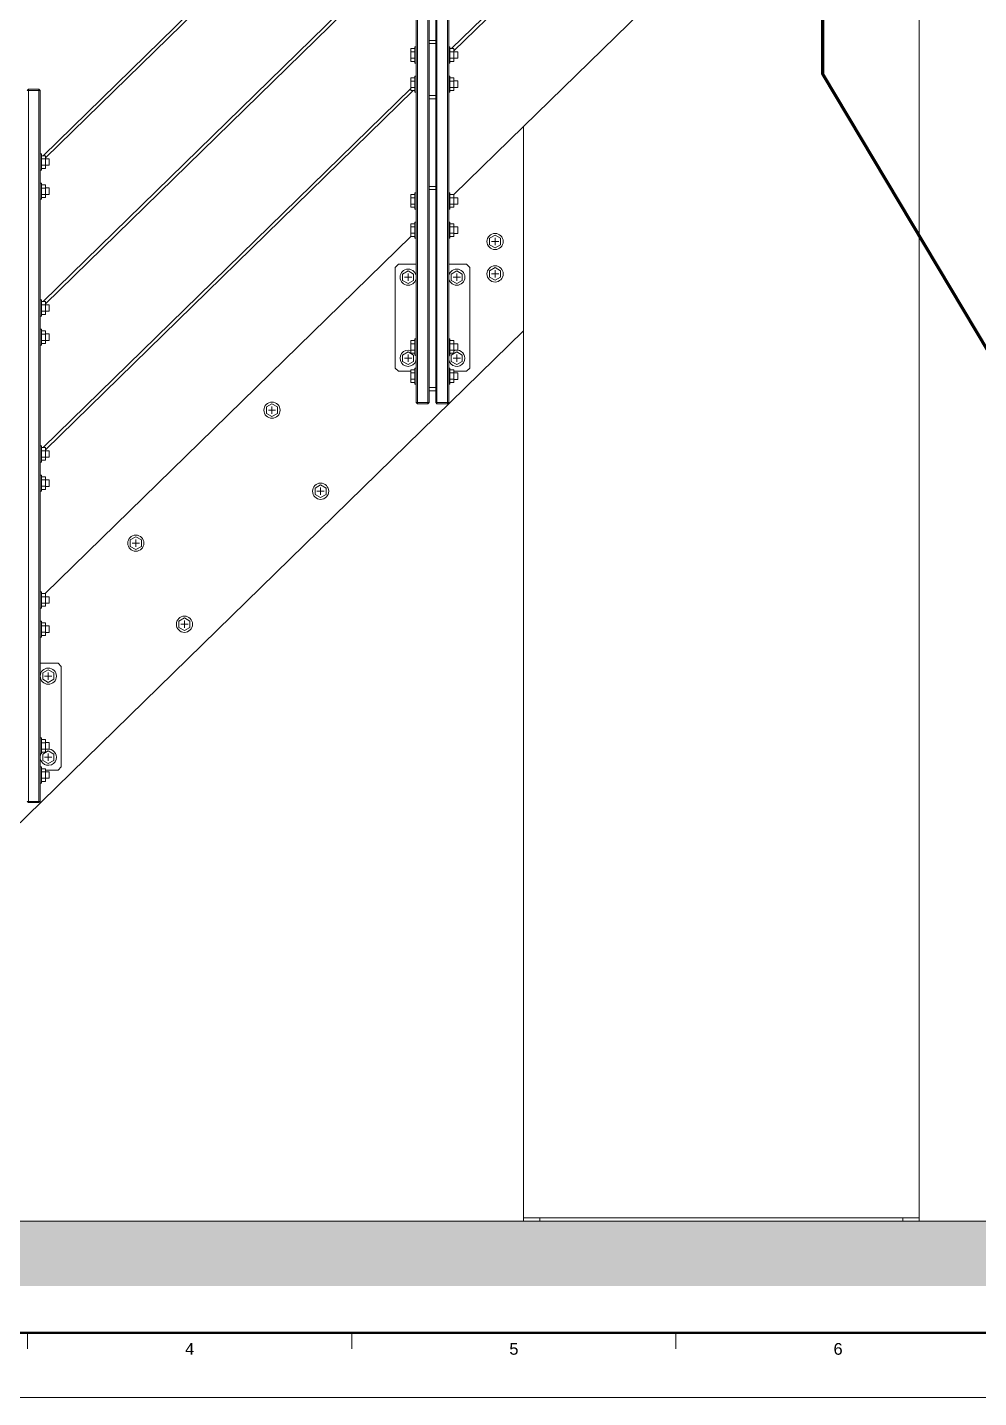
# Model space of a CAD drawing. Header units: millimetres. Extents: x -172 to 422, y -71 to 349.
# Drawn here: x -12.2 to 134.6, y -70.8 to 140.4 of the extents above; entities that cross this region are included whole.
import ezdxf
from ezdxf.enums import TextEntityAlignment as Align

# ---------------------------------------------------------------- set-up
doc = ezdxf.new("R2010")
doc.units = ezdxf.units.MM
doc.layers.get('0').update_dxf_attribs({"color": 2, "true_color": 0xffff00})
for name, color, linetype, lineweight, true_color in [('010', 178, 'Continuous', 9, 0x000000), ('018', 178, 'Continuous', 18, 0x000000), ('050', 178, 'Continuous', 50, 0x000000), ('070', 178, 'Continuous', 70, 0x000000), ('1_10front', 178, 'Continuous', 9, 0x000000), ('1_10front ... 010', 178, 'Continuous', 9, 0x000000)]:
    doc.layers.add(name, color=color, linetype=linetype, lineweight=lineweight, true_color=true_color)
doc.layers.add('G-ANNO-TEXT', color=178, linetype='Continuous', true_color=0x000000)
doc.styles.add('textstyle40', font='')
doc.styles.add('textstyle41', font='')
doc.styles.add('textstyle42', font='')
doc.styles.get('textstyle40').set_extended_font_data('Arial [Mono]')
doc.styles.get('textstyle41').set_extended_font_data('Arial [Mono]')
doc.styles.get('textstyle42').set_extended_font_data('Arial [Mono]')

# ---------------------------------------------------------------- blocks, each defined once
blk = doc.blocks.new('title_block')
at = {"layer": '010', "color": 7, "true_color": 0xffffff}
blk.add_lwpolyline([(0, 420), (594, 420), (594, 0), (0, 0)], close=True, dxfattribs=at)
at = {"layer": '018', "color": 7, "true_color": 0xffffff}
for points in [[(160, 10), (160, 7.5)], [(210, 10), (210, 7.5)], [(260, 10), (260, 7.5)]]:
    blk.add_lwpolyline(points, dxfattribs=at)
at = {"layer": '050', "color": 7, "true_color": 0xffffff}
blk.add_lwpolyline([(10, 410), (584, 410), (584, 10), (10, 10)], close=True, dxfattribs=at)
at = {"layer": 'G-ANNO-TEXT'}
for s, style, p in [('4', 'textstyle42', (185, 7.51)), ('5', 'textstyle41', (235, 7.51)), ('6', 'textstyle40', (285, 7.51))]:
    blk.add_text(s, height=1.8, dxfattribs=dict(at, style=style)).set_placement(p, align=Align.MIDDLE_CENTER)

msp = doc.modelspace()

# ---------------------------------------------------------------- hatches: boundary and pattern name
at = {"layer": '1_10front', "true_color": 0xafafaf}
msp.add_hatch(color=253, dxfattribs=at).paths.add_polyline_path([(-136.62, -43.58), (175.38, -43.58), (175.38, -53.58), (-136.62, -53.58)], flags=0)

# ---------------------------------------------------------------- linework, layer by layer
at = {"layer": '070', "flags": 128}
msp.add_lwpolyline([(233.15, -27.2), (155.81, -27.2), (155.81, 57.39), (110.54, 133.21), (110.54, 160.4)], dxfattribs=at)
at = {"layer": '1_10front ... 010', "color": 0}
for p, q in [((47.82, 82.62), (47.82, 192.22)), ((48.02, 82.62), (48.02, 192.22)), ((49.62, 82.62), (49.62, 192.22)), ((50.82, 82.62), (50.82, 192.22)), ((51.02, 82.62), (51.02, 192.22)), ((52.62, 82.62), (52.62, 192.22)), ((52.82, 82.62), (52.82, 192.22)), ((109.98, 192.52), (53.26, 137.15)), ((53.62, 136.8), (105.38, 187.33)), ((46.98, 176.02), (-9.74, 120.65)), ((-9.38, 120.3), (47.36, 175.69)), ((64.38, 125.17), (106.64, 166.42)), ((125.38, 166.42), (125.38, -43.08)), ((46.98, 153.52), (-9.74, 98.15)), ((-9.38, 97.8), (47.36, 153.19)), ((49.82, 137.92), (49.82, 152.42)), ((47.62, 136.17), (47.62, 137.42)), ((47.62, 137.42), (47.82, 137.42)), ((49.82, 138.42), (50.82, 138.42)), ((49.82, 129.92), (49.82, 137.92)), ((49.82, 137.92), (50.82, 137.92)), ((50.82, 137.92), (50.82, 138.42)), ((50.82, 129.92), (50.82, 137.92)), ((52.82, 137.42), (53.02, 137.42)), ((53.02, 136.17), (53.02, 137.42)), ((46.98, 137.15), (47.62, 137.15)), ((46.98, 137.15), (46.98, 136.66)), ((46.98, 135.68), (46.98, 136.66)), ((46.98, 136.66), (47.62, 136.66)), ((46.98, 135.68), (47.62, 135.68)), ((46.98, 135.68), (46.98, 135.19)), ((46.98, 135.19), (47.62, 135.19)), ((47.62, 134.92), (47.62, 136.17)), ((53.62, 137.15), (53.02, 137.15)), ((53.62, 136.66), (53.02, 136.66)), ((53.02, 134.92), (53.02, 136.17)), ((53.62, 135.68), (53.02, 135.68)), ((53.62, 135.19), (53.02, 135.19)), ((53.62, 136.66), (53.62, 137.15)), ((53.62, 136.67), (54.22, 136.67)), ((53.62, 136.66), (53.62, 135.68)), ((53.62, 135.19), (53.62, 135.68)), ((53.62, 135.67), (54.22, 135.67)), ((54.22, 136.67), (54.22, 136.17)), ((54.22, 136.17), (54.22, 135.67)), ((47.62, 134.92), (47.82, 134.92)), ((52.82, 134.92), (53.02, 134.92)), ((46.98, 131.02), (-9.74, 75.65)), ((46.98, 132.65), (47.62, 132.65)), ((46.98, 132.65), (46.98, 132.16)), ((46.98, 131.18), (46.98, 132.16)), ((46.98, 132.16), (47.62, 132.16)), ((46.98, 131.18), (47.62, 131.18)), ((46.98, 131.18), (46.98, 130.69)), ((47.62, 131.67), (47.62, 132.92)), ((47.62, 132.92), (47.82, 132.92)), ((47.62, 130.42), (47.62, 131.67)), ((52.82, 132.92), (53.02, 132.92)), ((53.02, 131.67), (53.02, 132.92)), ((53.62, 132.65), (53.02, 132.65)), ((53.62, 132.16), (53.02, 132.16)), ((53.02, 130.42), (53.02, 131.67)), ((53.62, 131.18), (53.02, 131.18)), ((53.62, 132.16), (53.62, 132.65)), ((53.62, 132.17), (54.22, 132.17)), ((53.62, 132.16), (53.62, 131.18)), ((53.62, 130.69), (53.62, 131.18)), ((53.62, 131.17), (54.22, 131.17)), ((54.22, 132.17), (54.22, 131.67)), ((54.22, 131.67), (54.22, 131.17)), ((-11.98, 130.92), (-12.18, 130.72)), ((-12.18, 130.72), (-11.98, 130.72)), ((-10.38, 130.92), (-11.98, 130.92)), ((-11.98, 130.92), (-11.98, 130.72)), ((-10.38, 130.72), (-11.98, 130.72)), ((-11.98, 21.12), (-11.98, 130.72)), ((-10.38, 130.92), (-10.18, 130.72)), ((-10.38, 130.92), (-10.38, 130.72)), ((-10.18, 130.72), (-10.38, 130.72)), ((-10.38, 21.12), (-10.38, 130.72)), ((-10.18, 21.12), (-10.18, 130.72)), ((-9.38, 75.3), (47.36, 130.69)), ((46.98, 130.69), (47.62, 130.69)), ((47.62, 130.42), (47.82, 130.42)), ((49.82, 129.92), (50.82, 129.92)), ((49.82, 115.42), (49.82, 129.92)), ((49.82, 129.42), (50.82, 129.42)), ((50.82, 129.92), (50.82, 129.42)), ((52.82, 130.42), (53.02, 130.42)), ((53.62, 130.69), (53.02, 130.69)), ((53.6, 114.65), (64.38, 125.17)), ((64.38, 93.63), (64.38, 125.17)), ((64.38, -43.08), (64.38, 125.17)), ((-10.18, 120.92), (-9.98, 120.92)), ((-9.98, 119.67), (-9.98, 120.92)), ((-9.38, 120.65), (-9.98, 120.65)), ((-9.38, 120.16), (-9.38, 120.65)), ((-10.18, 118.42), (-9.98, 118.42)), ((-9.38, 120.16), (-9.98, 120.16)), ((-9.98, 118.42), (-9.98, 119.67)), ((-9.38, 119.18), (-9.98, 119.18)), ((-9.38, 118.69), (-9.98, 118.69)), ((-9.38, 120.17), (-8.78, 120.17)), ((-9.38, 120.16), (-9.38, 119.18)), ((-9.38, 118.69), (-9.38, 119.18)), ((-9.38, 119.17), (-8.78, 119.17)), ((-8.78, 120.17), (-8.78, 119.67)), ((-8.78, 119.67), (-8.78, 119.17)), ((-10.18, 116.42), (-9.98, 116.42)), ((-9.98, 115.17), (-9.98, 116.42)), ((-9.38, 116.15), (-9.98, 116.15)), ((-9.38, 115.66), (-9.98, 115.66)), ((-9.98, 113.92), (-9.98, 115.17)), ((-9.38, 114.68), (-9.98, 114.68)), ((-9.38, 114.19), (-9.98, 114.19)), ((-9.38, 115.66), (-9.38, 116.15)), ((-9.38, 115.67), (-8.78, 115.67)), ((-9.38, 115.66), (-9.38, 114.68)), ((-9.38, 114.19), (-9.38, 114.68)), ((-9.38, 114.67), (-8.78, 114.67)), ((-8.78, 115.67), (-8.78, 115.17)), ((-8.78, 115.17), (-8.78, 114.67)), ((46.98, 114.65), (47.62, 114.65)), ((46.98, 114.65), (46.98, 114.16)), ((46.98, 113.18), (46.98, 114.16)), ((46.98, 114.16), (47.62, 114.16)), ((47.62, 113.67), (47.62, 114.92)), ((47.62, 114.92), (47.82, 114.92)), ((49.82, 115.92), (50.82, 115.92)), ((49.82, 84.92), (49.82, 115.42)), ((49.82, 115.42), (50.82, 115.42)), ((50.82, 115.42), (50.82, 115.92)), ((50.82, 84.92), (50.82, 115.42)), ((52.82, 114.92), (53.02, 114.92)), ((53.02, 113.67), (53.02, 114.92)), ((53.62, 114.65), (53.02, 114.65)), ((53.62, 114.16), (53.02, 114.16)), ((53.62, 114.16), (53.62, 114.65)), ((53.62, 114.17), (54.22, 114.17)), ((53.62, 114.16), (53.62, 113.18)), ((54.22, 114.17), (54.22, 113.67)), ((-10.18, 113.92), (-9.98, 113.92)), ((46.98, 113.18), (47.62, 113.18)), ((46.98, 113.18), (46.98, 112.69)), ((46.98, 112.69), (47.62, 112.69)), ((47.62, 112.42), (47.62, 113.67)), ((47.62, 112.42), (47.82, 112.42)), ((52.82, 112.42), (53.02, 112.42)), ((53.02, 112.42), (53.02, 113.67)), ((53.62, 113.18), (53.02, 113.18)), ((53.62, 112.69), (53.02, 112.69)), ((53.62, 112.69), (53.62, 113.18)), ((53.62, 113.17), (54.22, 113.17)), ((54.22, 113.67), (54.22, 113.17)), ((46.98, 110.15), (47.62, 110.15)), ((46.98, 110.15), (46.98, 109.66)), ((47.62, 109.17), (47.62, 110.42)), ((47.62, 110.42), (47.82, 110.42)), ((50.82, 111.93), (50.82, 111.93)), ((52.82, 110.42), (53.02, 110.42)), ((53.02, 109.17), (53.02, 110.42)), ((53.62, 110.15), (53.02, 110.15)), ((53.62, 109.66), (53.62, 110.15)), ((-9.4, 53.15), (46.98, 108.19)), ((46.98, 108.68), (46.98, 109.66)), ((46.98, 109.66), (47.62, 109.66)), ((46.98, 108.68), (47.62, 108.68)), ((46.98, 108.68), (46.98, 108.19)), ((46.98, 108.19), (47.62, 108.19)), ((47.62, 107.92), (47.62, 109.17)), ((47.62, 107.92), (47.82, 107.92)), ((52.82, 107.92), (53.02, 107.92)), ((53.62, 109.66), (53.02, 109.66)), ((53.02, 107.92), (53.02, 109.17)), ((53.62, 108.68), (53.02, 108.68)), ((53.62, 108.19), (53.02, 108.19)), ((53.62, 109.67), (54.22, 109.67)), ((53.62, 109.66), (53.62, 108.68)), ((53.62, 108.19), (53.62, 108.68)), ((53.62, 108.67), (54.22, 108.67)), ((54.22, 109.67), (54.22, 109.17)), ((54.22, 109.17), (54.22, 108.67)), ((59.98, 108.4), (59.13, 107.91)), ((59.13, 106.93), (59.13, 107.91)), ((59.98, 108.4), (60.83, 107.91)), ((59.98, 106.86), (59.98, 107.98)), ((59.98, 106.86), (59.98, 107.98)), ((60.83, 106.93), (60.83, 107.91)), ((59.13, 106.93), (59.98, 106.44)), ((60.54, 107.42), (59.42, 107.42)), ((60.54, 107.42), (59.42, 107.42)), ((60.83, 106.93), (59.98, 106.44)), ((44.57, 103.42), (45.07, 103.92)), ((45.07, 103.92), (47.82, 103.92)), ((52.82, 103.92), (55.57, 103.92)), ((55.57, 103.92), (56.07, 103.42)), ((44.57, 87.92), (44.57, 103.42)), ((46.57, 102.9), (45.72, 102.41)), ((45.72, 101.43), (45.72, 102.41)), ((45.72, 101.43), (46.57, 100.94)), ((47.13, 101.92), (46.01, 101.92)), ((47.13, 101.92), (46.01, 101.92)), ((46.57, 102.9), (47.42, 102.41)), ((46.57, 101.36), (46.57, 102.48)), ((46.57, 101.36), (46.57, 102.48)), ((47.42, 101.43), (46.57, 100.94)), ((47.42, 101.43), (47.42, 102.41)), ((54.07, 102.9), (53.22, 102.41)), ((53.22, 101.43), (53.22, 102.41)), ((53.22, 101.43), (54.07, 100.94)), ((54.63, 101.92), (53.51, 101.92)), ((54.63, 101.92), (53.51, 101.92)), ((54.07, 102.9), (54.92, 102.41)), ((54.07, 101.36), (54.07, 102.48)), ((54.07, 101.36), (54.07, 102.48)), ((54.92, 101.43), (54.07, 100.94)), ((54.92, 101.43), (54.92, 102.41)), ((56.07, 87.92), (56.07, 103.42)), ((59.98, 103.4), (59.13, 102.91)), ((59.13, 101.93), (59.13, 102.91)), ((59.13, 101.93), (59.98, 101.44)), ((60.54, 102.42), (59.42, 102.42)), ((60.54, 102.42), (59.42, 102.42)), ((59.98, 103.4), (60.83, 102.91)), ((59.98, 101.86), (59.98, 102.98)), ((59.98, 101.86), (59.98, 102.98)), ((60.83, 101.93), (59.98, 101.44)), ((60.83, 101.93), (60.83, 102.91)), ((-10.18, 98.42), (-9.98, 98.42)), ((-9.98, 97.17), (-9.98, 98.42)), ((-9.38, 98.15), (-9.98, 98.15)), ((-9.38, 97.66), (-9.98, 97.66)), ((-9.98, 95.92), (-9.98, 97.17)), ((-9.38, 97.66), (-9.38, 98.15)), ((-9.38, 97.67), (-8.78, 97.67)), ((-9.38, 97.66), (-9.38, 96.68)), ((-8.78, 97.67), (-8.78, 97.17)), ((-8.78, 97.17), (-8.78, 96.67)), ((-10.18, 95.92), (-9.98, 95.92)), ((-9.38, 96.68), (-9.98, 96.68)), ((-9.38, 96.19), (-9.98, 96.19)), ((-9.38, 96.19), (-9.38, 96.68)), ((-9.38, 96.67), (-8.78, 96.67)), ((64.38, 93.63), (-76.18, -43.58)), ((-10.18, 93.92), (-9.98, 93.92)), ((-9.98, 92.67), (-9.98, 93.92)), ((-9.38, 93.65), (-9.98, 93.65)), ((-9.38, 93.16), (-9.98, 93.16)), ((-9.38, 93.16), (-9.38, 93.65)), ((-9.38, 93.17), (-8.78, 93.17)), ((-9.38, 93.16), (-9.38, 92.18)), ((-8.78, 93.17), (-8.78, 92.67)), ((-10.18, 91.42), (-9.98, 91.42)), ((-9.98, 91.42), (-9.98, 92.67)), ((-9.38, 92.18), (-9.98, 92.18)), ((-9.38, 91.69), (-9.98, 91.69)), ((-9.38, 91.69), (-9.38, 92.18)), ((-9.38, 92.17), (-8.78, 92.17)), ((-8.78, 92.67), (-8.78, 92.17)), ((46.98, 92.15), (47.62, 92.15)), ((46.98, 92.15), (46.98, 91.66)), ((46.98, 90.68), (46.98, 91.66)), ((46.98, 91.66), (47.62, 91.66)), ((47.62, 91.17), (47.62, 92.42)), ((47.62, 92.42), (47.82, 92.42)), ((47.62, 89.92), (47.62, 91.17)), ((52.82, 92.42), (53.02, 92.42)), ((53.02, 91.17), (53.02, 92.42)), ((53.62, 92.15), (53.02, 92.15)), ((53.62, 91.66), (53.02, 91.66)), ((53.02, 89.92), (53.02, 91.17)), ((53.62, 91.66), (53.62, 92.15)), ((53.62, 91.67), (54.22, 91.67)), ((53.62, 91.66), (53.62, 90.68)), ((54.22, 91.67), (54.22, 91.17)), ((54.22, 91.17), (54.22, 90.67)), ((46.57, 90.4), (45.72, 89.91)), ((45.72, 88.93), (45.72, 89.91)), ((45.72, 88.93), (46.57, 88.44)), ((47.13, 89.42), (46.01, 89.42)), ((47.13, 89.42), (46.01, 89.42)), ((46.57, 90.4), (47.42, 89.91)), ((46.57, 88.86), (46.57, 89.98)), ((46.57, 88.86), (46.57, 89.98)), ((47.42, 88.93), (46.57, 88.44)), ((46.98, 90.68), (47.62, 90.68)), ((46.98, 90.68), (46.98, 90.19)), ((46.98, 90.19), (47.62, 90.19)), ((47.42, 88.93), (47.42, 89.91)), ((47.62, 89.92), (47.82, 89.92)), ((52.82, 89.92), (53.02, 89.92)), ((53.62, 90.68), (53.02, 90.68)), ((53.62, 90.19), (53.02, 90.19)), ((54.07, 90.4), (53.22, 89.91)), ((53.22, 88.93), (53.22, 89.91)), ((53.22, 88.93), (54.07, 88.44)), ((54.63, 89.42), (53.51, 89.42)), ((54.63, 89.42), (53.51, 89.42)), ((53.62, 90.19), (53.62, 90.68)), ((53.62, 90.67), (54.22, 90.67)), ((54.07, 90.4), (54.92, 89.91)), ((54.07, 88.86), (54.07, 89.98)), ((54.07, 88.86), (54.07, 89.98)), ((54.92, 88.93), (54.07, 88.44)), ((54.92, 88.93), (54.92, 89.91)), ((44.57, 87.92), (45.07, 87.42)), ((46.98, 87.42), (45.07, 87.42)), ((46.98, 87.65), (47.62, 87.65)), ((46.98, 87.65), (46.98, 87.16)), ((46.98, 86.18), (46.98, 87.16)), ((46.98, 87.16), (47.62, 87.16)), ((47.62, 86.67), (47.62, 87.92)), ((47.62, 87.92), (47.82, 87.92)), ((47.62, 85.42), (47.62, 86.67)), ((52.82, 87.92), (53.02, 87.92)), ((53.02, 86.67), (53.02, 87.92)), ((53.62, 87.65), (53.02, 87.65)), ((53.62, 87.16), (53.02, 87.16)), ((53.02, 85.42), (53.02, 86.67)), ((53.62, 87.16), (53.62, 87.65)), ((55.57, 87.42), (53.62, 87.42)), ((53.62, 87.17), (54.22, 87.17)), ((53.62, 87.16), (53.62, 86.18)), ((54.22, 87.17), (54.22, 86.67)), ((54.22, 86.67), (54.22, 86.17)), ((55.57, 87.42), (56.07, 87.92)), ((46.98, 86.18), (47.62, 86.18)), ((46.98, 86.18), (46.98, 85.69)), ((46.98, 85.69), (47.62, 85.69)), ((47.62, 85.42), (47.82, 85.42)), ((49.82, 84.42), (49.82, 84.92)), ((49.82, 84.92), (50.82, 84.92)), ((49.82, 82.62), (49.82, 84.92)), ((50.82, 84.42), (50.82, 84.92)), ((52.82, 85.42), (53.02, 85.42)), ((53.62, 86.18), (53.02, 86.18)), ((53.62, 85.69), (53.02, 85.69)), ((53.62, 85.69), (53.62, 86.18)), ((53.62, 86.17), (54.22, 86.17)), ((25.57, 82.4), (24.72, 81.91)), ((25.57, 82.4), (26.42, 81.91)), ((47.82, 82.62), (48.02, 82.62)), ((48.02, 82.42), (47.82, 82.62)), ((48.02, 82.42), (48.02, 82.62)), ((48.02, 82.62), (49.62, 82.62)), ((48.02, 82.42), (49.62, 82.42)), ((49.62, 82.42), (49.62, 82.62)), ((49.82, 82.62), (49.62, 82.62)), ((49.62, 82.42), (49.82, 82.62)), ((49.82, 84.42), (50.82, 84.42)), ((50.82, 82.62), (51.02, 82.62)), ((51.02, 82.42), (50.82, 82.62)), ((52.62, 82.62), (51.02, 82.62)), ((51.02, 82.42), (51.02, 82.62)), ((52.62, 82.42), (51.02, 82.42)), ((52.82, 82.62), (52.62, 82.62)), ((52.62, 82.42), (52.82, 82.62)), ((52.62, 82.42), (52.62, 82.62)), ((24.72, 80.93), (24.72, 81.91)), ((24.72, 80.93), (25.57, 80.44)), ((26.13, 81.42), (25.01, 81.42)), ((26.13, 81.42), (25.01, 81.42)), ((25.57, 80.86), (25.57, 81.98)), ((25.57, 80.86), (25.57, 81.98)), ((26.42, 80.93), (25.57, 80.44)), ((26.42, 80.93), (26.42, 81.91)), ((-10.18, 75.92), (-9.98, 75.92)), ((-9.98, 74.67), (-9.98, 75.92)), ((-9.38, 75.65), (-9.98, 75.65)), ((-9.38, 75.16), (-9.98, 75.16)), ((-9.98, 73.42), (-9.98, 74.67)), ((-9.38, 74.18), (-9.98, 74.18)), ((-9.38, 75.16), (-9.38, 75.65)), ((-9.38, 75.17), (-8.78, 75.17)), ((-9.38, 75.16), (-9.38, 74.18)), ((-9.38, 73.69), (-9.38, 74.18)), ((-9.38, 74.17), (-8.78, 74.17)), ((-8.78, 75.17), (-8.78, 74.67)), ((-8.78, 74.67), (-8.78, 74.17)), ((-10.18, 73.42), (-9.98, 73.42)), ((-9.38, 73.69), (-9.98, 73.69)), ((-10.18, 71.42), (-9.98, 71.42)), ((-9.98, 70.17), (-9.98, 71.42)), ((-9.38, 71.15), (-9.98, 71.15)), ((-9.38, 70.66), (-9.98, 70.66)), ((-9.98, 68.92), (-9.98, 70.17)), ((-9.38, 70.66), (-9.38, 71.15)), ((-9.38, 70.67), (-8.78, 70.67)), ((-9.38, 70.66), (-9.38, 69.68)), ((-8.78, 70.67), (-8.78, 70.17)), ((-8.78, 70.17), (-8.78, 69.67)), ((33.07, 69.9), (32.22, 69.41)), ((33.07, 69.9), (33.92, 69.41)), ((-10.18, 68.92), (-9.98, 68.92)), ((-9.38, 69.68), (-9.98, 69.68)), ((-9.38, 69.19), (-9.98, 69.19)), ((-9.38, 69.19), (-9.38, 69.68)), ((-9.38, 69.67), (-8.78, 69.67)), ((32.22, 68.43), (32.22, 69.41)), ((32.22, 68.43), (33.07, 67.94)), ((33.63, 68.92), (32.51, 68.92)), ((33.63, 68.92), (32.51, 68.92)), ((33.07, 68.36), (33.07, 69.48)), ((33.07, 68.36), (33.07, 69.48)), ((33.92, 68.43), (33.07, 67.94)), ((33.92, 68.43), (33.92, 69.41)), ((4.57, 61.9), (3.72, 61.41)), ((3.72, 60.43), (3.72, 61.41)), ((4.57, 61.9), (5.42, 61.41)), ((4.57, 60.36), (4.57, 61.48)), ((4.57, 60.36), (4.57, 61.48)), ((5.42, 60.43), (5.42, 61.41)), ((3.72, 60.43), (4.57, 59.94)), ((5.13, 60.92), (4.01, 60.92)), ((5.13, 60.92), (4.01, 60.92)), ((5.42, 60.43), (4.57, 59.94)), ((-10.18, 53.42), (-9.98, 53.42)), ((-9.98, 52.17), (-9.98, 53.42)), ((-9.38, 53.15), (-9.98, 53.15)), ((-9.38, 52.66), (-9.38, 53.15)), ((-10.18, 50.92), (-9.98, 50.92)), ((-9.38, 52.66), (-9.98, 52.66)), ((-9.98, 50.92), (-9.98, 52.17)), ((-9.38, 51.68), (-9.98, 51.68)), ((-9.38, 51.19), (-9.98, 51.19)), ((-9.38, 52.67), (-8.78, 52.67)), ((-9.38, 52.66), (-9.38, 51.68)), ((-9.38, 51.19), (-9.38, 51.68)), ((-9.38, 51.67), (-8.78, 51.67)), ((-8.78, 52.67), (-8.78, 52.17)), ((-8.78, 52.17), (-8.78, 51.67)), ((-10.18, 48.92), (-9.98, 48.92)), ((-9.98, 47.67), (-9.98, 48.92)), ((-9.38, 48.65), (-9.98, 48.65)), ((-9.38, 48.16), (-9.38, 48.65)), ((12.07, 49.4), (11.22, 48.91)), ((11.22, 47.93), (11.22, 48.91)), ((12.07, 49.4), (12.92, 48.91)), ((12.07, 47.86), (12.07, 48.98)), ((12.07, 47.86), (12.07, 48.98)), ((12.92, 47.93), (12.92, 48.91)), ((-9.38, 48.16), (-9.98, 48.16)), ((-9.98, 46.42), (-9.98, 47.67)), ((-9.38, 47.18), (-9.98, 47.18)), ((-9.38, 46.69), (-9.98, 46.69)), ((-9.38, 48.17), (-8.78, 48.17)), ((-9.38, 48.16), (-9.38, 47.18)), ((-9.38, 46.69), (-9.38, 47.18)), ((-9.38, 47.17), (-8.78, 47.17)), ((-8.78, 48.17), (-8.78, 47.67)), ((-8.78, 47.67), (-8.78, 47.17)), ((11.22, 47.93), (12.07, 47.44)), ((12.63, 48.42), (11.51, 48.42)), ((12.63, 48.42), (11.51, 48.42)), ((12.92, 47.93), (12.07, 47.44)), ((-10.18, 46.42), (-9.98, 46.42)), ((-10.18, 42.42), (-7.43, 42.42)), ((-7.43, 42.42), (-6.93, 41.92)), ((-8.93, 41.4), (-9.78, 40.91)), ((-9.78, 39.93), (-9.78, 40.91)), ((-8.37, 40.42), (-9.49, 40.42)), ((-8.37, 40.42), (-9.49, 40.42)), ((-8.93, 41.4), (-8.08, 40.91)), ((-8.93, 39.86), (-8.93, 40.98)), ((-8.93, 39.86), (-8.93, 40.98)), ((-8.08, 39.93), (-8.08, 40.91)), ((-6.93, 26.42), (-6.93, 41.92)), ((-9.78, 39.93), (-8.93, 39.44)), ((-8.08, 39.93), (-8.93, 39.44)), ((-10.18, 30.92), (-9.98, 30.92)), ((-9.98, 29.67), (-9.98, 30.92)), ((-9.38, 30.65), (-9.98, 30.65)), ((-9.38, 30.16), (-9.98, 30.16)), ((-9.98, 28.42), (-9.98, 29.67)), ((-9.38, 30.16), (-9.38, 30.65)), ((-9.38, 30.17), (-8.78, 30.17)), ((-9.38, 30.16), (-9.38, 29.18)), ((-8.78, 30.17), (-8.78, 29.67)), ((-8.78, 29.67), (-8.78, 29.17)), ((-10.18, 28.42), (-9.98, 28.42)), ((-9.38, 29.18), (-9.98, 29.18)), ((-9.38, 28.69), (-9.98, 28.69)), ((-8.93, 28.9), (-9.78, 28.41)), ((-9.78, 27.43), (-9.78, 28.41)), ((-8.37, 27.92), (-9.49, 27.92)), ((-8.37, 27.92), (-9.49, 27.92)), ((-9.38, 28.69), (-9.38, 29.18)), ((-9.38, 29.17), (-8.78, 29.17)), ((-8.93, 28.9), (-8.08, 28.41)), ((-8.93, 27.36), (-8.93, 28.48)), ((-8.93, 27.36), (-8.93, 28.48)), ((-8.08, 27.43), (-8.08, 28.41)), ((-10.18, 26.42), (-9.98, 26.42)), ((-9.98, 25.17), (-9.98, 26.42)), ((-9.38, 26.15), (-9.98, 26.15)), ((-9.38, 25.66), (-9.98, 25.66)), ((-9.78, 27.43), (-8.93, 26.94)), ((-9.38, 25.66), (-9.38, 26.15)), ((-7.43, 25.92), (-9.38, 25.92)), ((-9.38, 25.67), (-8.78, 25.67)), ((-9.38, 25.66), (-9.38, 24.68)), ((-8.08, 27.43), (-8.93, 26.94)), ((-8.78, 25.67), (-8.78, 25.17)), ((-7.43, 25.92), (-6.93, 26.42)), ((-10.18, 23.92), (-9.98, 23.92)), ((-9.98, 23.92), (-9.98, 25.17)), ((-9.38, 24.68), (-9.98, 24.68)), ((-9.38, 24.19), (-9.98, 24.19)), ((-9.38, 24.19), (-9.38, 24.68)), ((-9.38, 24.67), (-8.78, 24.67)), ((-8.78, 25.17), (-8.78, 24.67)), ((-12.18, 21.12), (-11.98, 21.12)), ((-11.98, 20.92), (-12.18, 21.12)), ((-10.38, 21.12), (-11.98, 21.12)), ((-11.98, 20.92), (-11.98, 21.12)), ((-10.18, 21.12), (-10.38, 21.12)), ((-10.38, 20.92), (-10.18, 21.12)), ((-10.38, 20.92), (-10.38, 21.12)), ((-10.38, 20.92), (-11.98, 20.92)), ((-136.62, -43.58), (175.38, -43.58)), ((125.38, -43.08), (64.38, -43.08)), ((64.38, -43.58), (64.38, -43.08)), ((66.88, -43.08), (66.88, -43.58)), ((122.88, -43.58), (122.88, -43.08)), ((125.38, -43.08), (125.38, -43.58))]:
    msp.add_line(p, q, dxfattribs=at)
for points in [[(58.73, 107.42), (58.73, 108.11), (59.29, 108.67), (59.98, 108.67)], [(59.98, 108.67), (60.67, 108.67), (61.23, 108.11), (61.23, 107.42)], [(59.98, 106.17), (59.29, 106.17), (58.73, 106.73), (58.73, 107.42)], [(61.23, 107.42), (61.23, 106.73), (60.67, 106.17), (59.98, 106.17)], [(58.73, 102.42), (58.73, 103.11), (59.29, 103.67), (59.98, 103.67)], [(59.98, 103.67), (60.67, 103.67), (61.23, 103.11), (61.23, 102.42)], [(45.32, 101.92), (45.32, 102.61), (45.88, 103.17), (46.57, 103.17)], [(46.57, 100.67), (45.88, 100.67), (45.32, 101.23), (45.32, 101.92)], [(46.57, 103.17), (47.26, 103.17), (47.82, 102.61), (47.82, 101.92)], [(47.82, 101.92), (47.82, 101.23), (47.26, 100.67), (46.57, 100.67)], [(52.82, 101.92), (52.82, 102.61), (53.38, 103.17), (54.07, 103.17)], [(54.07, 100.67), (53.38, 100.67), (52.82, 101.23), (52.82, 101.92)], [(54.07, 103.17), (54.76, 103.17), (55.32, 102.61), (55.32, 101.92)], [(55.32, 101.92), (55.32, 101.23), (54.76, 100.67), (54.07, 100.67)], [(59.98, 101.17), (59.29, 101.17), (58.73, 101.73), (58.73, 102.42)], [(61.23, 102.42), (61.23, 101.73), (60.67, 101.17), (59.98, 101.17)], [(45.57, 90.17), (45.24, 89.74), (45.23, 89.14), (45.55, 88.7)], [(46.98, 90.6), (46.46, 90.78), (45.89, 90.61), (45.57, 90.17)], [(46.95, 88.23), (47.46, 88.4), (47.82, 88.88), (47.82, 89.42)], [(47.62, 90.1), (47.6, 90.13), (47.57, 90.16), (47.55, 90.19)], [(47.82, 89.42), (47.82, 89.59), (47.78, 89.76), (47.71, 89.92)], [(52.92, 89.92), (52.72, 89.46), (52.82, 88.91), (53.17, 88.55)], [(53.08, 90.19), (53.06, 90.16), (53.04, 90.13), (53.02, 90.1)], [(54.77, 90.45), (54.43, 90.69), (54, 90.74), (53.62, 90.59)], [(54.54, 88.26), (55.01, 88.46), (55.32, 88.91), (55.32, 89.42)], [(55.32, 89.42), (55.32, 89.83), (55.11, 90.22), (54.77, 90.45)], [(45.55, 88.7), (45.86, 88.25), (46.43, 88.07), (46.95, 88.23)], [(53.17, 88.55), (53.53, 88.19), (54.07, 88.07), (54.54, 88.26)], [(24.32, 81.42), (24.32, 82.11), (24.88, 82.67), (25.57, 82.67)], [(25.57, 82.67), (26.26, 82.67), (26.82, 82.11), (26.82, 81.42)], [(25.57, 80.17), (24.88, 80.17), (24.32, 80.73), (24.32, 81.42)], [(26.82, 81.42), (26.82, 80.73), (26.26, 80.17), (25.57, 80.17)], [(31.82, 68.92), (31.82, 69.61), (32.38, 70.17), (33.07, 70.17)], [(33.07, 70.17), (33.76, 70.17), (34.32, 69.61), (34.32, 68.92)], [(33.07, 67.67), (32.38, 67.67), (31.82, 68.23), (31.82, 68.92)], [(34.32, 68.92), (34.32, 68.23), (33.76, 67.67), (33.07, 67.67)], [(3.32, 60.92), (3.32, 61.61), (3.87, 62.17), (4.57, 62.17)], [(4.57, 62.17), (5.26, 62.17), (5.82, 61.61), (5.82, 60.92)], [(4.57, 59.67), (3.87, 59.67), (3.32, 60.23), (3.32, 60.92)], [(5.82, 60.92), (5.82, 60.23), (5.26, 59.67), (4.57, 59.67)], [(10.82, 48.42), (10.82, 49.11), (11.37, 49.67), (12.07, 49.67)], [(12.07, 49.67), (12.76, 49.67), (13.32, 49.11), (13.32, 48.42)], [(12.07, 47.17), (11.37, 47.17), (10.82, 47.73), (10.82, 48.42)], [(13.32, 48.42), (13.32, 47.73), (12.76, 47.17), (12.07, 47.17)], [(-10.18, 40.42), (-10.18, 41.11), (-9.63, 41.67), (-8.93, 41.67)], [(-8.93, 39.17), (-9.63, 39.17), (-10.18, 39.73), (-10.18, 40.42)], [(-8.93, 41.67), (-8.24, 41.67), (-7.68, 41.11), (-7.68, 40.42)], [(-7.68, 40.42), (-7.68, 39.73), (-8.24, 39.17), (-8.93, 39.17)], [(-10.08, 28.42), (-10.28, 27.96), (-10.18, 27.41), (-9.83, 27.05)], [(-9.92, 28.69), (-9.94, 28.66), (-9.96, 28.63), (-9.98, 28.6)], [(-8.23, 28.95), (-8.57, 29.19), (-9, 29.24), (-9.38, 29.09)], [(-8.46, 26.76), (-7.99, 26.96), (-7.68, 27.41), (-7.68, 27.92)], [(-7.68, 27.92), (-7.68, 28.33), (-7.89, 28.72), (-8.23, 28.95)], [(-9.83, 27.05), (-9.47, 26.69), (-8.93, 26.57), (-8.46, 26.76)]]:
    msp.add_open_spline(points, degree=3, dxfattribs=at)

# ---------------------------------------------------------------- block references
at = {"zscale": 37.79527559055241}
msp.add_blockref('title_block', (-172.12, -70.79), dxfattribs=at)

doc.saveas('drawing.dxf')
